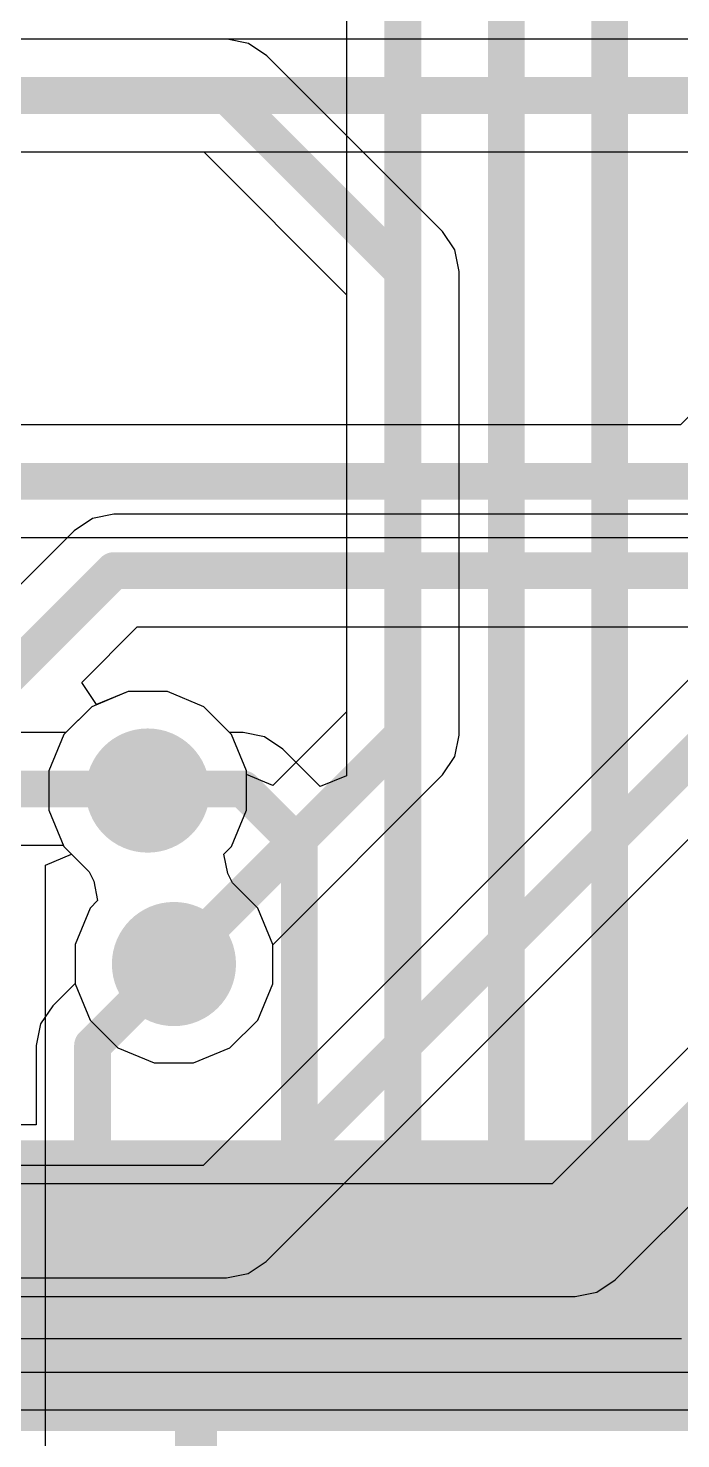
# Model space of a CAD drawing. Header units: inches. Extents: x -3 to 128, y -12 to 41.
# Drawn here: x 96.73 to 99.88, y 12.07 to 18.88 of the extents above; entities that cross this region are included whole.
import ezdxf

# ---------------------------------------------------------------- set-up
doc = ezdxf.new("R2010")
doc.units = ezdxf.units.IN
for name, color, linetype in [('Bottom Layer', 5, 'Continuous'), ('Layer 1', 16, 'Continuous'), ('Layer 2', 76, 'Continuous'), ('Top Layer', 1, 'Continuous'), ('Top Paste', 8, 'Continuous'), ('Top Solder', 216, 'Continuous'), ('Via Holes', 16, 'Continuous')]:
    doc.layers.add(name, color=color, linetype=linetype)

msp = doc.modelspace()

# ---------------------------------------------------------------- hatches: boundary and pattern name
at = {"layer": 'Bottom Layer'}
h = msp.add_hatch(color=5, dxfattribs=at)
edge = h.paths.add_edge_path()
edge.add_arc((97.30669642, 15.20114054), 0.2999994, 0, 360)
h = msp.add_hatch(color=5, dxfattribs=at)
edge = h.paths.add_edge_path()
edge.add_arc((97.43369641999999, 14.36294054), 0.2999994, 0, 360)
at = {"layer": 'Layer 1'}
h = msp.add_hatch(color=16, dxfattribs=at)
edge = h.paths.add_edge_path()
edge.add_arc((97.30669642, 15.20114054), 0.2999994, 0, 360)
h = msp.add_hatch(color=16, dxfattribs=at)
edge = h.paths.add_edge_path()
edge.add_arc((97.43369641999999, 14.36294054), 0.2999994, 0, 360)
at = {"layer": 'Layer 2'}
h = msp.add_hatch(color=76, dxfattribs=at)
edge = h.paths.add_edge_path()
edge.add_arc((97.30669642, 15.20114054), 0.2999994, 0, 360)
h = msp.add_hatch(color=76, dxfattribs=at)
edge = h.paths.add_edge_path()
edge.add_arc((97.43369641999999, 14.36294054), 0.2999994, 0, 360)
at = {"layer": 'Top Layer'}
h = msp.add_hatch(color=1, dxfattribs=at)
edge = h.paths.add_edge_path()
edge.add_arc((97.30669642, 15.20114054), 0.2999994, 0, 360)
h = msp.add_hatch(color=1, dxfattribs=at)
edge = h.paths.add_edge_path()
edge.add_arc((97.43369641999999, 14.36294054), 0.2999994, 0, 360)
for points in [[(96.89012118, 12.20906753), (96.89012118, 13.40906767), (97.19012058, 13.40906767), (97.19012058, 12.20906753)], [(97.39012272, 12.20906753), (97.39012272, 13.40906767), (97.69012212, 13.40906767), (97.69012212, 12.20906753)], [(97.89012172, 12.20906753), (97.89012172, 13.40906767), (98.19012112, 13.40906767), (98.19012112, 12.20906753)], [(98.39012326, 12.20906753), (98.39012326, 13.40906767), (98.69012265999999, 13.40906767), (98.69012265999999, 12.20906753)], [(98.89012226, 12.20906753), (98.89012226, 13.40906767), (99.19012165999999, 13.40906767), (99.19012165999999, 12.20906753)], [(99.39012126, 12.20906753), (99.39012126, 13.40906767), (99.69012065999999, 13.40906767), (99.69012065999999, 12.20906753)]]:
    msp.add_hatch(color=1, dxfattribs=at).paths.add_polyline_path(points)
at = {"layer": 'Top Paste'}
for points in [[(96.89012118, 12.20906753), (96.89012118, 13.40906767), (97.19012058, 13.40906767), (97.19012058, 12.20906753)], [(97.39012272, 12.20906753), (97.39012272, 13.40906767), (97.69012212, 13.40906767), (97.69012212, 12.20906753)], [(97.89012172, 12.20906753), (97.89012172, 13.40906767), (98.19012112, 13.40906767), (98.19012112, 12.20906753)], [(98.39012326, 12.20906753), (98.39012326, 13.40906767), (98.69012265999999, 13.40906767), (98.69012265999999, 12.20906753)], [(98.89012226, 12.20906753), (98.89012226, 13.40906767), (99.19012165999999, 13.40906767), (99.19012165999999, 12.20906753)], [(99.39012126, 12.20906753), (99.39012126, 13.40906767), (99.69012065999999, 13.40906767), (99.69012065999999, 12.20906753)]]:
    msp.add_hatch(color=8, dxfattribs=at).paths.add_polyline_path(points)
at = {"layer": 'Top Solder'}
for points in [[(96.28852218, 12.10746753), (96.28852218, 13.51066767), (96.79172158, 13.51066767), (96.79172158, 12.10746753)], [(96.78852118, 12.10746753), (96.78852118, 13.51066767), (97.29172057999999, 13.51066767), (97.29172057999999, 12.10746753)], [(97.28852271999999, 12.10746753), (97.28852271999999, 13.51066767), (97.79172212, 13.51066767), (97.79172212, 12.10746753)], [(97.78852171999999, 12.10746753), (97.78852171999999, 13.51066767), (98.29172111999999, 13.51066767), (98.29172111999999, 12.10746753)], [(98.28852325999999, 12.10746753), (98.28852325999999, 13.51066767), (98.79172265999999, 13.51066767), (98.79172265999999, 12.10746753)], [(98.78852226, 12.10746753), (98.78852226, 13.51066767), (99.29172166, 13.51066767), (99.29172166, 12.10746753)], [(99.28852126, 12.10746753), (99.28852126, 13.51066767), (99.79172066, 13.51066767), (99.79172066, 12.10746753)], [(99.7885228, 12.10746753), (99.7885228, 13.51066767), (100.2917222, 13.51066767), (100.2917222, 12.10746753)]]:
    msp.add_hatch(color=216, dxfattribs=at).paths.add_polyline_path(points)
at = {"layer": 'Via Holes'}
h = msp.add_hatch(color=7, dxfattribs=at)
edge = h.paths.add_edge_path()
edge.add_arc((97.30669642, 15.20114054), 0.1499997, 0, 360)
h = msp.add_hatch(color=7, dxfattribs=at)
edge = h.paths.add_edge_path()
edge.add_arc((97.43369641999999, 14.36294054), 0.1499997, 0, 360)

# ---------------------------------------------------------------- linework, layer by layer
at = {"layer": 'Bottom Layer'}
for p, q in [((97.03930554, 16.51499364), (96.95108626, 16.45604786)), ((97.1433668, 16.5356921), (97.03930554, 16.51499364)), ((102.8208383, 16.5356921), (97.1433668, 16.5356921)), ((96.95108626, 16.45604786), (96.63525504, 16.14021664)), ((96.98787053999999, 15.72370998), (97.2560031, 15.99184254)), ((97.2560031, 15.99184254), (102.8208383, 15.99184254)), ((97.05981096, 15.61604446), (96.98787053999999, 15.72370998)), ((97.21165724, 15.67893994), (97.05981096, 15.61604446)), ((97.4017356, 15.67893994), (97.21165724, 15.67893994)), ((97.57734866, 15.60619942), (97.4017356, 15.67893994)), ((97.7117553, 15.47179278), (97.57734866, 15.60619942)), ((97.78449581999999, 15.29617972), (97.7117553, 15.47179278)), ((97.78449581999999, 15.10610136), (97.78449581999999, 15.29617972)), ((97.7117553, 14.9304883), (97.78449581999999, 15.10610136)), ((97.6755095, 14.8942425), (97.7117553, 14.9304883)), ((96.81204666, 14.84047324), (96.93904665999999, 14.89307918)), ((96.93904665999999, 14.89307918), (97.02378105999999, 14.80834478)), ((97.69423184, 14.80012788), (97.6755095, 14.8942425)), ((96.81204666, 9.73437474), (96.81204666, 14.84047324)), ((97.02378105999999, 14.80834478), (97.046161, 14.7639532)), ((97.71661178, 14.7557363), (97.69423184, 14.80012788)), ((97.046161, 14.7639532), (97.06488334, 14.66983858)), ((97.8387553, 14.63359278), (97.71661178, 14.7557363)), ((97.06488334, 14.66983858), (97.02863753999999, 14.63359278)), ((97.02863753999999, 14.63359278), (96.95589702, 14.45797972)), ((97.91149581999998, 14.45797972), (97.8387553, 14.63359278)), ((96.95589702, 14.45797972), (96.95589702, 14.26790136)), ((97.91149581999998, 14.26790136), (97.91149581999998, 14.45797972)), ((96.95589702, 14.26790136), (97.02863753999999, 14.0922883)), ((97.8387553, 14.0922883), (97.91149581999998, 14.26790136)), ((97.02863753999999, 14.0922883), (97.16304418, 13.95788166)), ((97.70434866, 13.95788166), (97.8387553, 14.0922883)), ((97.16304418, 13.95788166), (97.33865723999999, 13.88514114)), ((97.52873559999999, 13.88514114), (97.70434866, 13.95788166)), ((97.33865723999999, 13.88514114), (97.52873559999999, 13.88514114))]:
    msp.add_line(p, q, dxfattribs=at)
at = {"layer": 'Bottom Layer', "const_width": 0.1778}
for points in [[(96.54012188, 15.6605224), (97.1433668, 16.26376732)], [(97.1433668, 16.26376732), (102.8859385, 16.26376732)]]:
    msp.add_lwpolyline(points, dxfattribs=at)
at = {"layer": 'Bottom Layer', "const_width": 0.0889}
msp.add_lwpolyline([(97.0989168, 16.26376732, 1), (97.1878168, 16.26376732, 1)], format="xyb", close=True, dxfattribs=at)
msp.add_lwpolyline([(97.0989168, 16.26376732, 1), (97.1878168, 16.26376732, 1)], format="xyb", close=True, dxfattribs=at)
at = {"layer": 'Layer 1'}
for p, q in [((103.96411008, 18.83099104), (86.62561795999999, 18.8309885)), ((95.93054728, 18.28713894), (100.74485058, 18.28714148)), ((102.08614076, 17.90134596), (97.57506011999999, 13.39026532)), ((100.71509702, 17.80030222), (99.88209131999999, 16.96729652)), ((97.87997696, 12.92606), (102.3910576, 17.43714064)), ((99.88209131999999, 16.96729652), (68.77988275999999, 16.96729652)), ((96.51739142, 16.42344696), (99.99472761999999, 16.42344696)), ((97.21165724, 15.67893994), (97.03604417999999, 15.60619942)), ((97.4017356, 15.67893994), (97.21165724, 15.67893994)), ((97.57734866, 15.60619942), (97.4017356, 15.67893994)), ((97.03604417999999, 15.60619942), (96.91083742, 15.48099266)), ((97.7117553, 15.47179278), (97.57734866, 15.60619942)), ((96.91083742, 15.48099266), (96.22494089999999, 15.48099266)), ((97.78449581999999, 15.29617972), (97.7117553, 15.47179278)), ((97.78449581999999, 15.10610136), (97.78449581999999, 15.29617972)), ((97.7117553, 14.9304883), (97.78449581999999, 15.10610136)), ((94.32585402, 14.9371431), (96.89888164, 14.9371431)), ((96.89888164, 14.9371431), (96.90163754, 14.9304883)), ((96.90163754, 14.9304883), (97.02378105999999, 14.80834478)), ((97.6755095, 14.8942425), (97.7117553, 14.9304883)), ((97.69423184, 14.80012788), (97.6755095, 14.8942425)), ((97.02378105999999, 14.80834478), (97.046161, 14.7639532)), ((97.71661178, 14.7557363), (97.69423184, 14.80012788)), ((97.046161, 14.7639532), (97.06488334, 14.66983858)), ((97.8387553, 14.63359278), (97.71661178, 14.7557363)), ((97.06488334, 14.66983858), (97.02863753999999, 14.63359278)), ((97.02863753999999, 14.63359278), (96.95589702, 14.45797972)), ((97.91149581999998, 14.45797972), (97.8387553, 14.63359278)), ((96.95589702, 14.45797972), (96.95589702, 14.26790136)), ((97.91149581999998, 14.26790136), (97.91149581999998, 14.45797972)), ((96.95589702, 14.26790136), (97.02863753999999, 14.0922883)), ((97.8387553, 14.0922883), (97.91149581999998, 14.26790136)), ((97.02863753999999, 14.0922883), (97.16304418, 13.95788166)), ((97.70434866, 13.95788166), (97.8387553, 14.0922883)), ((97.16304418, 13.95788166), (97.33865723999999, 13.88514114)), ((97.52873559999999, 13.88514114), (97.70434866, 13.95788166)), ((97.33865723999999, 13.88514114), (97.52873559999999, 13.88514114)), ((97.57506011999999, 13.39026532), (92.41413825999999, 13.39026532)), ((97.79175768, 12.86711422), (97.87997696, 12.92606)), ((72.30237254, 12.84641576), (97.68769642, 12.84641576)), ((97.68769642, 12.84641576), (97.79175768, 12.86711422)), ((99.88642456, 12.55202976), (71.95483704, 12.55202976))]:
    msp.add_line(p, q, dxfattribs=at)
at = {"layer": 'Layer 1', "const_width": 0.1778}
for points in [[(74.87337323999999, 18.55906118), (104.36789642, 18.55906626)], [(97.68769642, 13.11834054), (102.2784213, 17.70906542)], [(68.37609642, 16.69537174), (99.99472761999999, 16.69537174)], [(88.85535441999998, 15.20906788), (97.29876908, 15.20906788)], [(97.29876908, 15.20906788), (97.30669642, 15.20114054)], [(73.20566004, 13.11834054), (97.68769642, 13.11834054)], [(66.60705754, 12.28010498), (99.99906085999999, 12.28010498)]]:
    msp.add_lwpolyline(points, dxfattribs=at)
at = {"layer": 'Layer 1', "const_width": 0.0889}
for points in [[(97.25431908, 15.20906788, 1), (97.34321908, 15.20906788, 1)], [(97.25431908, 15.20906788, 1), (97.34321908, 15.20906788, 1)], [(97.26224642, 15.20114054, 1), (97.35114641999999, 15.20114054, 1)], [(97.64324642, 13.11834054, 1), (97.73214641999999, 13.11834054, 1)], [(97.64324642, 13.11834054, 1), (97.73214641999999, 13.11834054, 1)]]:
    msp.add_lwpolyline(points, format="xyb", close=True, dxfattribs=at)
at = {"layer": 'Layer 2'}
for p, q in [((97.69012719999999, 18.8309885), (91.14699829999999, 18.8309885)), ((97.79418845999999, 18.81029004), (97.69012719999999, 18.8309885)), ((97.88240773999999, 18.75134426), (97.79418845999999, 18.81029004)), ((98.7324035, 17.9013485), (97.88240773999999, 18.75134426)), ((95.93054982, 18.28713894), (97.57749089999999, 18.28713894)), ((97.57749089999999, 18.28713894), (98.26819818, 17.59643166)), ((98.79134927999999, 17.81312922), (98.7324035, 17.9013485)), ((98.81204774, 17.70906796), (98.79134927999999, 17.81312922)), ((98.81204774, 15.46936708), (98.81204774, 17.70906796)), ((98.26819818, 17.59643166), (98.26819818, 15.58200338)), ((97.21165724, 15.67893994), (97.03604417999999, 15.60619942)), ((97.4017356, 15.67893994), (97.21165724, 15.67893994)), ((97.57734866, 15.60619942), (97.4017356, 15.67893994)), ((97.03604417999999, 15.60619942), (96.90163754, 15.47179278)), ((97.7117553, 15.47179278), (97.57734866, 15.60619942)), ((98.26819818, 15.58200338), (97.91149581999998, 15.22530102)), ((96.90163754, 15.47179278), (96.82889702, 15.29617972)), ((97.78449581999999, 15.29617972), (97.7117553, 15.47179278)), ((98.79134927999999, 15.36530582), (98.81204774, 15.46936708)), ((98.7324035, 15.27708654), (98.79134927999999, 15.36530582)), ((96.82889702, 15.29617972), (96.82889702, 15.10610136)), ((97.78449581999999, 15.27790696), (97.78449581999999, 15.29617972)), ((97.91149581999998, 15.22530102), (97.78449581999999, 15.27790696)), ((97.91149581999998, 14.45617886), (98.7324035, 15.27708654)), ((96.82889702, 15.10610136), (96.90163754, 14.9304883)), ((96.90163754, 14.9304883), (97.02378105999999, 14.80834478)), ((97.02378105999999, 14.80834478), (97.046161, 14.7639532)), ((97.046161, 14.7639532), (97.06488334, 14.66983858)), ((97.06488334, 14.66983858), (97.02863753999999, 14.63359278)), ((97.02863753999999, 14.63359278), (96.95589702, 14.45797972)), ((96.95589702, 14.45797972), (96.95589702, 14.26790136)), ((97.91149581999998, 14.26790136), (97.91149581999998, 14.45617886)), ((96.95589702, 14.26790136), (97.02863753999999, 14.0922883)), ((97.8387553, 14.0922883), (97.91149581999998, 14.26790136)), ((100.2298224, 14.26970222), (99.26107402, 13.30095384)), ((97.02863753999999, 14.0922883), (97.16304418, 13.95788166)), ((97.70434866, 13.95788166), (97.8387553, 14.0922883)), ((97.16304418, 13.95788166), (97.33865723999999, 13.88514114)), ((97.52873559999999, 13.88514114), (97.70434866, 13.95788166)), ((97.33865723999999, 13.88514114), (97.52873559999999, 13.88514114)), ((99.56599086, 12.83674852), (100.61438348, 13.88514114)), ((99.26107402, 13.30095384), (96.36751363999998, 13.30095384)), ((99.47777158, 12.77780274), (99.56599086, 12.83674852)), ((96.48013723999999, 12.75710428), (99.37371032, 12.75710428)), ((99.37371032, 12.75710428), (99.47777158, 12.77780274)), ((102.51666568, 12.3903486), (96.54012188, 12.3903486)), ((96.54012188, 12.20906626), (102.69012228, 12.20906626))]:
    msp.add_line(p, q, dxfattribs=at)
at = {"layer": 'Layer 2', "const_width": 0.1778}
for points in [[(92.63197628, 18.55906372), (97.69012719999999, 18.55906372)], [(97.69012719999999, 18.55906372), (98.54012295999999, 17.70906796)], [(98.54012295999999, 15.46936708), (98.54012295999999, 17.70906796)], [(97.43369641999999, 14.36294054), (98.54012295999999, 15.46936708)], [(99.37371032, 13.02902906), (100.7076218, 14.36294054)], [(96.36750094, 13.02902906), (99.37371032, 13.02902906)]]:
    msp.add_lwpolyline(points, dxfattribs=at)
at = {"layer": 'Layer 2', "const_width": 0.0889}
for points in [[(97.6456772, 18.55906372, 1), (97.7345772, 18.55906372, 1)], [(97.6456772, 18.55906372, 1), (97.7345772, 18.55906372, 1)], [(98.49567296, 17.70906796, 1), (98.58457295999999, 17.70906796, 1)], [(98.49567296, 17.70906796, 1), (98.58457295999999, 17.70906796, 1)], [(98.49567296, 15.46936708, 1), (98.58457295999999, 15.46936708, 1)], [(98.49567296, 15.46936708, 1), (98.58457295999999, 15.46936708, 1)], [(97.38924641999999, 14.36294054, 1), (97.47814641999999, 14.36294054, 1)], [(99.32926032, 13.02902906, 1), (99.41816032, 13.02902906, 1)], [(99.32926032, 13.02902906, 1), (99.41816032, 13.02902906, 1)]]:
    msp.add_lwpolyline(points, format="xyb", close=True, dxfattribs=at)
at = {"layer": 'Top Layer'}
for p, q in [((98.26819818, 21.35307642), (98.26819818, 15.27295396)), ((97.21165724, 15.67893994), (97.03604417999999, 15.60619942)), ((97.4017356, 15.67893994), (97.21165724, 15.67893994)), ((97.57734866, 15.60619942), (97.4017356, 15.67893994)), ((97.03604417999999, 15.60619942), (96.90163754, 15.47179278)), ((97.70255542, 15.48099266), (97.57734866, 15.60619942)), ((96.90163754, 15.47179278), (96.82889702, 15.29617972)), ((97.76791724, 15.48099266), (97.70255542, 15.48099266)), ((97.8719785, 15.4602942), (97.76791724, 15.48099266)), ((97.96019778, 15.40134842), (97.8719785, 15.4602942)), ((98.14119818, 15.22034802), (97.96019778, 15.40134842)), ((96.82889702, 15.29617972), (96.82889702, 15.10610136)), ((98.26819818, 15.27295396), (98.14119818, 15.22034802)), ((96.82889702, 15.10610136), (96.90163754, 14.9304883)), ((96.90163754, 14.9304883), (97.02378105999999, 14.80834478)), ((97.02378105999999, 14.80834478), (97.046161, 14.7639532)), ((97.046161, 14.7639532), (97.06488334, 14.66983858)), ((97.06488334, 14.66983858), (97.02863753999999, 14.63359278)), ((97.02863753999999, 14.63359278), (96.95589702, 14.45797972)), ((96.95589702, 14.45797972), (96.95589702, 14.26970222)), ((96.95589702, 14.26970222), (96.84784033999999, 14.16164554)), ((96.84784033999999, 14.16164554), (96.78889455999999, 14.07342626)), ((96.78889455999999, 14.07342626), (96.7681961, 13.969365)), ((96.7681961, 13.969365), (96.7681961, 13.5868664)), ((96.7681961, 13.5868664), (94.81204558, 13.5868664))]:
    msp.add_line(p, q, dxfattribs=at)
for points, const_width in [([(99.54012096, 12.8090676), (99.54012096, 22.28879972)], 0.1778), ([(99.04012196, 12.8090676), (99.04012196, 21.88791406)], 0.1778), ([(98.54012295999999, 12.8090676), (98.54012295999999, 21.46571272)], 0.1778), ([(97.30669642, 15.20114054), (97.31462375999999, 15.20906788)], 0.1778), ([(97.31462375999999, 15.20906788), (97.76791724, 15.20906788)], 0.1778), ([(97.76791724, 15.20906788), (98.04012142, 14.9368637)], 0.1778), ([(98.04012142, 12.8090676), (98.04012142, 14.9368637)], 0.1778), ([(97.04012087999999, 13.969365), (97.43369641999999, 14.36294054)], 0.1778), ([(97.04012087999999, 12.8090676), (97.04012087999999, 13.969365)], 0.1778), ([(97.54012241999999, 10.72573928), (97.54012241999999, 12.8090676)], 0.2032)]:
    msp.add_lwpolyline(points, dxfattribs=dict(at, const_width=const_width))
for points, const_width in [([(97.26224642, 15.20114054, 1), (97.35114641999999, 15.20114054, 1)], 0.0889), ([(97.27017375999999, 15.20906788, 1), (97.35907375999999, 15.20906788, 1)], 0.0889), ([(97.27017375999999, 15.20906788, 1), (97.35907375999999, 15.20906788, 1)], 0.0889), ([(97.72346724, 15.20906788, 1), (97.81236724, 15.20906788, 1)], 0.0889), ([(97.72346724, 15.20906788, 1), (97.81236724, 15.20906788, 1)], 0.0889), ([(97.99567142, 14.9368637, 1), (98.08457142, 14.9368637, 1)], 0.0889), ([(97.99567142, 14.9368637, 1), (98.08457142, 14.9368637, 1)], 0.0889), ([(97.38924641999999, 14.36294054, 1), (97.47814641999999, 14.36294054, 1)], 0.0889), ([(96.99567087999999, 13.969365, 1), (97.08457087999999, 13.969365, 1)], 0.0889), ([(96.99567087999999, 13.969365, 1), (97.08457087999999, 13.969365, 1)], 0.0889), ([(96.99567087999999, 12.8090676, 1), (97.08457087999999, 12.8090676, 1)], 0.0889), ([(97.48932242, 12.8090676, 1), (97.59092242, 12.8090676, 1)], 0.1016), ([(97.99567142, 12.8090676, 1), (98.08457142, 12.8090676, 1)], 0.0889), ([(98.49567296, 12.8090676, 1), (98.58457295999999, 12.8090676, 1)], 0.0889), ([(98.99567196, 12.8090676, 1), (99.08457195999999, 12.8090676, 1)], 0.0889), ([(99.49567096, 12.8090676, 1), (99.58457096, 12.8090676, 1)], 0.0889)]:
    msp.add_lwpolyline(points, format="xyb", close=True, dxfattribs=dict(at, const_width=const_width))

doc.saveas('drawing.dxf')
